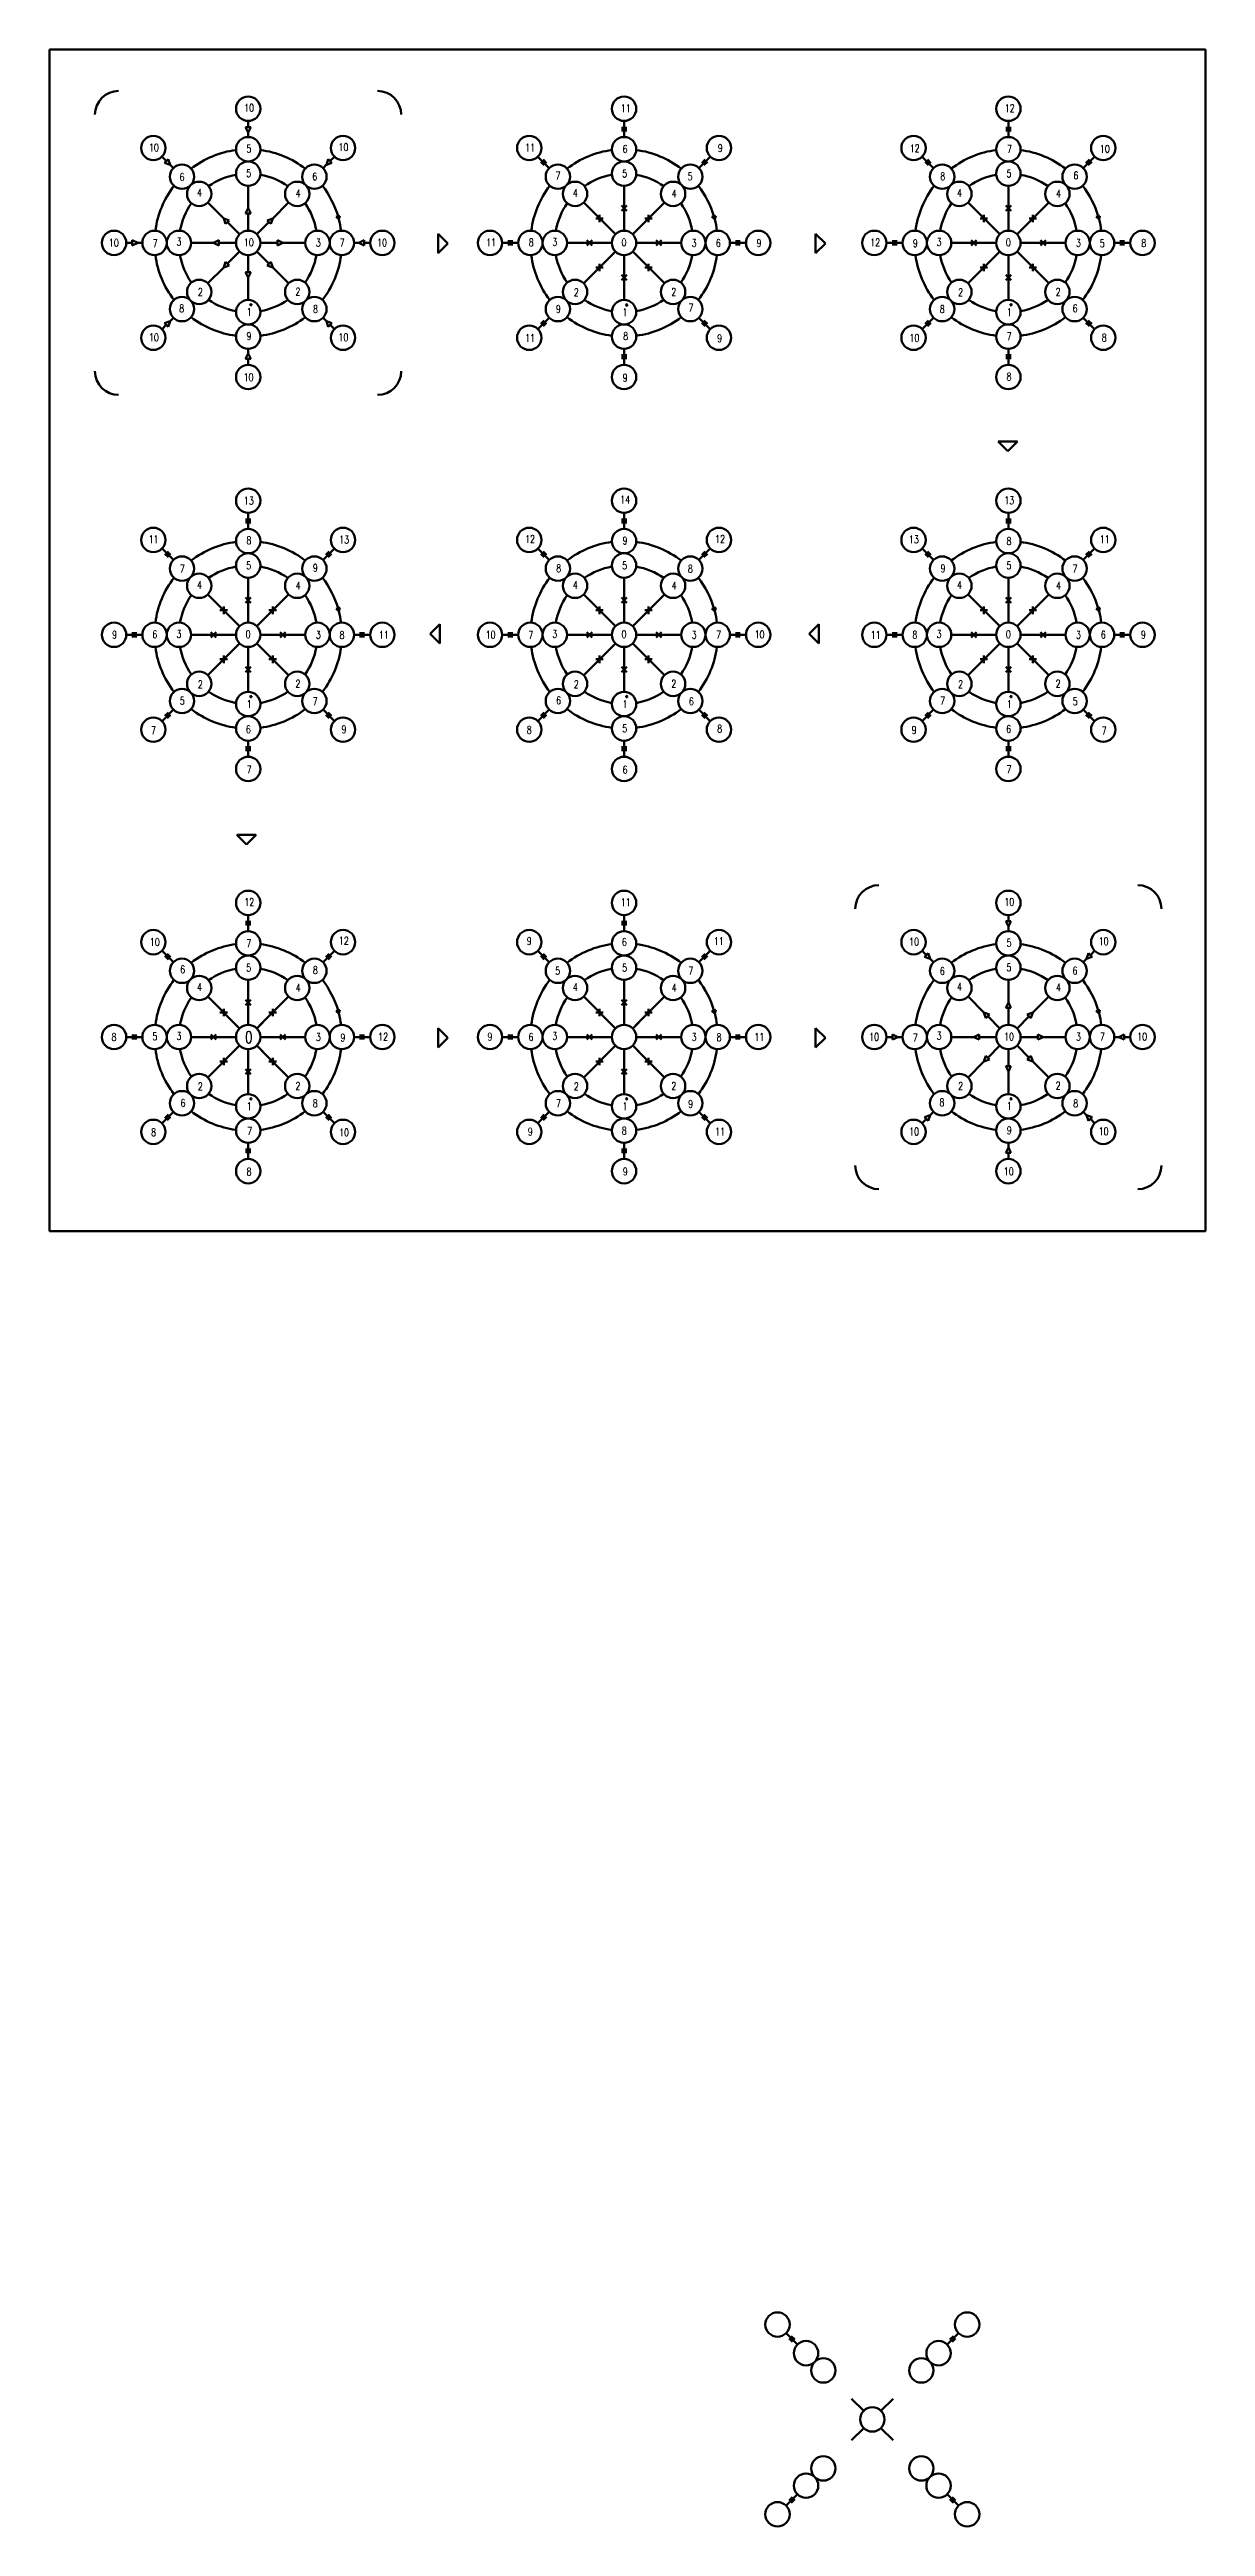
# Model space of a CAD drawing. Header units: millimetres. Extents: x 17618 to 124279, y -44229 to 16324.
# Drawn here: x 99819 to 124279, y -41595 to 10812 of the extents above; entities that cross this region are included whole.
import ezdxf

# ---------------------------------------------------------------- set-up
doc = ezdxf.new("R2010")
doc.units = ezdxf.units.MM
doc.header["$LTSCALE"] = 0.5
doc.layers.get('0').update_dxf_attribs({"lineweight": 80})
doc.styles.add('Annotative', font='romans.shx', dxfattribs={"width": 0.75})

msp = doc.modelspace()

# ---------------------------------------------------------------- linework, layer by layer
for p, q in [((104078, 9173), (103968, 9173)), ((104023, 9060), (103968, 9173)), ((104023, 9173), (104023, 9301)), ((104023, 9060), (104078, 9173)), ((104023, 8961), (104023, 9060)), ((111943, 9180), (111943, 9077)), ((111977, 8961), (111977, 9301)), ((112011, 9180), (112011, 9077)), ((120075, 9180), (120075, 9077)), ((120109, 8961), (120109, 9301)), ((120143, 9180), (120143, 9077)), ((102289, 8455), (102199, 8545)), ((102328, 8494), (102250, 8416)), ((102369, 8375), (102250, 8416)), ((102369, 8375), (102328, 8494)), ((105677, 8375), (105718, 8494)), ((105677, 8375), (105796, 8416)), ((105718, 8494), (105796, 8416)), ((105757, 8455), (105847, 8545)), ((110393, 8305), (110153, 8545)), ((110214, 8436), (110287, 8363)), ((110262, 8484), (110335, 8411)), ((113561, 8305), (113801, 8545)), ((113692, 8484), (113619, 8411)), ((113740, 8436), (113667, 8363)), ((118525, 8305), (118285, 8545)), ((118525, 8305), (118285, 8545)), ((118346, 8436), (118419, 8363)), ((118394, 8484), (118467, 8411)), ((121693, 8305), (121933, 8545)), ((121824, 8484), (121751, 8411)), ((121872, 8436), (121799, 8363)), ((102439, 8305), (102369, 8375)), ((104023, 7454), (104023, 7929)), ((105607, 8305), (105679, 8377)), ((111977, 6979), (111977, 7929)), ((120109, 6979), (120109, 7929)), ((103505, 7239), (103169, 7575)), ((104023, 7454), (103968, 7341)), ((103968, 7341), (104078, 7341)), ((104023, 7454), (104078, 7341)), ((104023, 6979), (104023, 7341)), ((104541, 7239), (104877, 7575)), ((111795, 6903), (111123, 7575)), ((111921, 7510), (112033, 7398)), ((111921, 7398), (112033, 7510)), ((112219, 6963), (112831, 7575)), ((119927, 6903), (119255, 7575)), ((120053, 7510), (120165, 7398)), ((120053, 7398), (120165, 7510)), ((120351, 6963), (120963, 7575)), ((103505, 7239), (103623, 7198)), ((103505, 7239), (103546, 7121)), ((103623, 7198), (103546, 7121)), ((103841, 6903), (103585, 7159)), ((104205, 6903), (104461, 7159)), ((104541, 7239), (104423, 7198)), ((104500, 7121), (104423, 7198)), ((104541, 7239), (104500, 7121)), ((105882, 7270), (105961, 7296)), ((105941, 7220), (105882, 7270)), ((105961, 7296), (105941, 7220)), ((108249, 6711), (108044, 6916)), ((108044, 6916), (108044, 6506)), ((111537, 7239), (111380, 7239)), ((111459, 7318), (111459, 7161)), ((112159, 6903), (112415, 7159)), ((112574, 7239), (112417, 7239)), ((112495, 7318), (112495, 7161)), ((113836, 7270), (113915, 7296)), ((113895, 7220), (113836, 7270)), ((113915, 7296), (113895, 7220)), ((116236, 6711), (116030, 6916)), ((116030, 6916), (116030, 6506)), ((119669, 7239), (119512, 7239)), ((119591, 7318), (119591, 7161)), ((120291, 6903), (120547, 7159)), ((120706, 7239), (120549, 7239)), ((120627, 7318), (120627, 7161)), ((121968, 7270), (122047, 7296)), ((122027, 7220), (121968, 7270)), ((122047, 7296), (122027, 7220)), ((101571, 6721), (101443, 6721)), ((101684, 6721), (101571, 6776)), ((101571, 6776), (101571, 6666)), ((101684, 6721), (101571, 6666)), ((101783, 6721), (101684, 6721)), ((103290, 6721), (102815, 6721)), ((103290, 6721), (103403, 6776)), ((103290, 6721), (103403, 6666)), ((103403, 6776), (103403, 6666)), ((103765, 6721), (103403, 6721)), ((103505, 6203), (103546, 6321)), ((103623, 6244), (103546, 6321)), ((103841, 6539), (103585, 6283)), ((104023, 6463), (104023, 6101)), ((104205, 6539), (104461, 6283)), ((104281, 6721), (104643, 6721)), ((104500, 6321), (104423, 6244)), ((104541, 6203), (104500, 6321)), ((104756, 6721), (104643, 6776)), ((104643, 6776), (104643, 6666)), ((104756, 6721), (104643, 6666)), ((104756, 6721), (105231, 6721)), ((106263, 6721), (106362, 6721)), ((106362, 6721), (106475, 6776)), ((106362, 6721), (106475, 6666)), ((106475, 6776), (106475, 6666)), ((106475, 6721), (106603, 6721)), ((108249, 6711), (108044, 6506)), ((109737, 6721), (109397, 6721)), ((109518, 6755), (109621, 6755)), ((109518, 6687), (109621, 6687)), ((111719, 6721), (110769, 6721)), ((111795, 6539), (111123, 5867)), ((111188, 6777), (111300, 6665)), ((111188, 6665), (111300, 6777)), ((111977, 6463), (111977, 5513)), ((112159, 6539), (112415, 6283)), ((112235, 6721), (113185, 6721)), ((112259, 6439), (112831, 5867)), ((112654, 6777), (112766, 6665)), ((112654, 6665), (112766, 6777)), ((114217, 6721), (114557, 6721)), ((114436, 6755), (114333, 6755)), ((114436, 6687), (114333, 6687)), ((116236, 6711), (116030, 6506)), ((117869, 6721), (117529, 6721)), ((117869, 6721), (117529, 6721)), ((117650, 6755), (117753, 6755)), ((117650, 6687), (117753, 6687)), ((119851, 6721), (118901, 6721)), ((119927, 6539), (119255, 5867)), ((119320, 6777), (119432, 6665)), ((119320, 6665), (119432, 6777)), ((119927, 6539), (119671, 6283)), ((120109, 6463), (120109, 5513)), ((120291, 6539), (120547, 6283)), ((120367, 6721), (121317, 6721)), ((120391, 6439), (120963, 5867)), ((120786, 6777), (120898, 6665)), ((120786, 6665), (120898, 6777)), ((122349, 6721), (122689, 6721)), ((122349, 6721), (122689, 6721)), ((122568, 6755), (122465, 6755)), ((122568, 6687), (122465, 6687)), ((103505, 6203), (103169, 5867)), ((103505, 6203), (103623, 6244)), ((104023, 5988), (103968, 6101)), ((103968, 6101), (104078, 6101)), ((104023, 5988), (104078, 6101)), ((104023, 5988), (104023, 5513)), ((104541, 6203), (104423, 6244)), ((104541, 6203), (104877, 5867)), ((111537, 6203), (111380, 6203)), ((111459, 6281), (111459, 6124)), ((111921, 6044), (112033, 5932)), ((111921, 5932), (112033, 6044)), ((112574, 6203), (112417, 6203)), ((112495, 6281), (112495, 6124)), ((119669, 6203), (119512, 6203)), ((119591, 6281), (119591, 6124)), ((120053, 6044), (120165, 5932)), ((120053, 5932), (120165, 6044)), ((120706, 6203), (120549, 6203)), ((120627, 6281), (120627, 6124)), ((102289, 4987), (102199, 4897)), ((102369, 5067), (102250, 5026)), ((102250, 5026), (102328, 4948)), ((102369, 5067), (102328, 4948)), ((102439, 5137), (102369, 5067)), ((105607, 5137), (105677, 5067)), ((105677, 5067), (105796, 5026)), ((105677, 5067), (105718, 4948)), ((105796, 5026), (105718, 4948)), ((105757, 4987), (105847, 4897)), ((110393, 5137), (110153, 4897)), ((110214, 5006), (110287, 5079)), ((110262, 4958), (110335, 5031)), ((113561, 5137), (113801, 4897)), ((113692, 4958), (113619, 5031)), ((113740, 5006), (113667, 5079)), ((118525, 5137), (118285, 4897)), ((118525, 5137), (118285, 4897)), ((118346, 5006), (118419, 5079)), ((118394, 4958), (118467, 5031)), ((121693, 5137), (121933, 4897)), ((121693, 5137), (121933, 4897)), ((121824, 4958), (121751, 5031)), ((121872, 5006), (121799, 5079)), ((104023, 4382), (103968, 4269)), ((104078, 4269), (103968, 4269)), ((104023, 4481), (104023, 4382)), ((104023, 4382), (104078, 4269)), ((104023, 4269), (104023, 4141)), ((111943, 4262), (111943, 4365)), ((111977, 4475), (111977, 4141)), ((112011, 4262), (112011, 4365)), ((120075, 4262), (120075, 4365)), ((120109, 4475), (120109, 4141)), ((120109, 4475), (120109, 4141)), ((120143, 4262), (120143, 4365)), ((120094, 2315), (119889, 2520)), ((120300, 2520), (119889, 2520)), ((120094, 2315), (120300, 2520)), ((103989, 888), (103989, 785)), ((104023, 669), (104023, 1009)), ((104057, 888), (104057, 785)), ((111943, 888), (111943, 785)), ((111977, 669), (111977, 1009)), ((112011, 888), (112011, 785)), ((120075, 888), (120075, 785)), ((120109, 669), (120109, 1009)), ((120143, 888), (120143, 785)), ((102439, 13), (102199, 253)), ((102439, 13), (102199, 253)), ((102260, 144), (102333, 71)), ((102308, 192), (102381, 119)), ((105607, 13), (105847, 253)), ((105738, 192), (105665, 119)), ((105786, 144), (105713, 71)), ((110393, 13), (110153, 253)), ((110393, 13), (110153, 253)), ((110214, 144), (110287, 71)), ((110262, 192), (110335, 119)), ((110393, 13), (110323, 83)), ((113561, 13), (113801, 253)), ((113692, 192), (113619, 119)), ((113740, 144), (113667, 71)), ((118525, 13), (118285, 253)), ((118525, 13), (118285, 253)), ((118346, 144), (118419, 71)), ((118394, 192), (118467, 119)), ((118525, 13), (118455, 83)), ((121693, 13), (121933, 253)), ((121824, 192), (121751, 119)), ((121872, 144), (121799, 71)), ((104023, -1313), (104023, -363)), ((111977, -1313), (111977, -363)), ((120109, -1313), (120109, -363)), ((103841, -1389), (103169, -717)), ((103505, -974), (103505, -1131)), ((103967, -782), (104079, -894)), ((103967, -894), (104079, -782)), ((104265, -1329), (104877, -717)), ((104541, -974), (104541, -1131)), ((105882, -1022), (105961, -996)), ((105941, -1072), (105882, -1022)), ((105961, -996), (105941, -1072)), ((111795, -1389), (111123, -717)), ((111459, -974), (111459, -1131)), ((111921, -782), (112033, -894)), ((111921, -894), (112033, -782)), ((112219, -1329), (112831, -717)), ((112495, -974), (112495, -1131)), ((113836, -1022), (113915, -996)), ((113895, -1072), (113836, -1022)), ((113915, -996), (113895, -1072)), ((119927, -1389), (119255, -717)), ((119591, -974), (119591, -1131)), ((120053, -782), (120165, -894)), ((120053, -894), (120165, -782)), ((120351, -1329), (120963, -717)), ((120627, -974), (120627, -1131)), ((121968, -1022), (122047, -996)), ((122027, -1072), (121968, -1022)), ((122047, -996), (122027, -1072)), ((101783, -1571), (101443, -1571)), ((101783, -1571), (101443, -1571)), ((101564, -1537), (101667, -1537)), ((103765, -1571), (102815, -1571)), ((103234, -1515), (103346, -1627)), ((103234, -1627), (103346, -1515)), ((103583, -1053), (103426, -1053)), ((104205, -1389), (104461, -1133)), ((104281, -1571), (105231, -1571)), ((104620, -1053), (104463, -1053)), ((104700, -1515), (104812, -1627)), ((104700, -1627), (104812, -1515)), ((106263, -1571), (106603, -1571)), ((106263, -1571), (106603, -1571)), ((106482, -1537), (106379, -1537)), ((107875, -1553), (108080, -1347)), ((107875, -1553), (108080, -1758)), ((108080, -1347), (108080, -1758)), ((109737, -1571), (109397, -1571)), ((109737, -1571), (109397, -1571)), ((109518, -1537), (109621, -1537)), ((111719, -1571), (110769, -1571)), ((111188, -1515), (111300, -1627)), ((111188, -1627), (111300, -1515)), ((111537, -1053), (111380, -1053)), ((112159, -1389), (112415, -1133)), ((112235, -1571), (113185, -1571)), ((112574, -1053), (112417, -1053)), ((112654, -1515), (112766, -1627)), ((112654, -1627), (112766, -1515)), ((114217, -1571), (114557, -1571)), ((114217, -1571), (114557, -1571)), ((114436, -1537), (114333, -1537)), ((115892, -1553), (116097, -1347)), ((115892, -1553), (116097, -1758)), ((116097, -1347), (116097, -1758)), ((117869, -1571), (117529, -1571)), ((117869, -1571), (117529, -1571)), ((117650, -1537), (117753, -1537)), ((119851, -1571), (118901, -1571)), ((119320, -1515), (119432, -1627)), ((119320, -1627), (119432, -1515)), ((119669, -1053), (119512, -1053)), ((120291, -1389), (120547, -1133)), ((120367, -1571), (121317, -1571)), ((120706, -1053), (120549, -1053)), ((120786, -1515), (120898, -1627)), ((120786, -1627), (120898, -1515)), ((122349, -1571), (122689, -1571)), ((122349, -1571), (122689, -1571)), ((122568, -1537), (122465, -1537)), ((101564, -1605), (101667, -1605)), ((103841, -1753), (103169, -2425)), ((103583, -2089), (103426, -2089)), ((103505, -2011), (103505, -2168)), ((104023, -1829), (104023, -2779)), ((104205, -1753), (104461, -2009)), ((104305, -1853), (104877, -2425)), ((104620, -2089), (104463, -2089)), ((104541, -2011), (104541, -2168)), ((106482, -1605), (106379, -1605)), ((109518, -1605), (109621, -1605)), ((111795, -1753), (111123, -2425)), ((111537, -2089), (111380, -2089)), ((111459, -2011), (111459, -2168)), ((111977, -1829), (111977, -2779)), ((112159, -1753), (112415, -2009)), ((112259, -1853), (112831, -2425)), ((112574, -2089), (112417, -2089)), ((112495, -2011), (112495, -2168)), ((114436, -1605), (114333, -1605)), ((117650, -1605), (117753, -1605)), ((119927, -1753), (119255, -2425)), ((119669, -2089), (119512, -2089)), ((119591, -2011), (119591, -2168)), ((120109, -1829), (120109, -2779)), ((120291, -1753), (120547, -2009)), ((120391, -1853), (120963, -2425)), ((120706, -2089), (120549, -2089)), ((120627, -2011), (120627, -2168)), ((122568, -1605), (122465, -1605)), ((103967, -2248), (104079, -2360)), ((103967, -2360), (104079, -2248)), ((111921, -2248), (112033, -2360)), ((111921, -2360), (112033, -2248)), ((120053, -2248), (120165, -2360)), ((120053, -2360), (120165, -2248)), ((102439, -3155), (102199, -3395)), ((102439, -3155), (102199, -3395)), ((102260, -3286), (102333, -3213)), ((102308, -3334), (102381, -3261)), ((102439, -3155), (102369, -3225)), ((105607, -3155), (105847, -3395)), ((105607, -3155), (105847, -3395)), ((105738, -3334), (105665, -3261)), ((105786, -3286), (105713, -3213)), ((110393, -3155), (110153, -3395)), ((110393, -3155), (110153, -3395)), ((110214, -3286), (110287, -3213)), ((110262, -3334), (110335, -3261)), ((113561, -3155), (113801, -3395)), ((113561, -3155), (113801, -3395)), ((113692, -3334), (113619, -3261)), ((113740, -3286), (113667, -3213)), ((118525, -3155), (118285, -3395)), ((118525, -3155), (118285, -3395)), ((118346, -3286), (118419, -3213)), ((118394, -3334), (118467, -3261)), ((121693, -3155), (121933, -3395)), ((121693, -3155), (121933, -3395)), ((121824, -3334), (121751, -3261)), ((121872, -3286), (121799, -3213)), ((103989, -4030), (103989, -3927)), ((104023, -3817), (104023, -4151)), ((104023, -3817), (104023, -4151)), ((104057, -4030), (104057, -3927)), ((111943, -4030), (111943, -3927)), ((111977, -3817), (111977, -4151)), ((111977, -3817), (111977, -4151)), ((112011, -4030), (112011, -3927)), ((120075, -4030), (120075, -3927)), ((120109, -3817), (120109, -4151)), ((120109, -3817), (120109, -4151)), ((120143, -4030), (120143, -3927)), ((103985, -6011), (103780, -5806)), ((104191, -5806), (103780, -5806)), ((103985, -6011), (104191, -5806)), ((103989, -7622), (103989, -7725)), ((104023, -7841), (104023, -7501)), ((104057, -7622), (104057, -7725)), ((111943, -7622), (111943, -7725)), ((111977, -7841), (111977, -7501)), ((112011, -7622), (112011, -7725)), ((120164, -7629), (120054, -7629)), ((120109, -7742), (120054, -7629)), ((120109, -7629), (120109, -7501)), ((120109, -7742), (120164, -7629)), ((120109, -7841), (120109, -7742)), ((102439, -8497), (102199, -8257)), ((102439, -8497), (102199, -8257)), ((102260, -8366), (102333, -8439)), ((102308, -8318), (102381, -8391)), ((105607, -8497), (105847, -8257)), ((105738, -8318), (105665, -8391)), ((105786, -8366), (105713, -8439)), ((110393, -8497), (110153, -8257)), ((110393, -8497), (110153, -8257)), ((110214, -8366), (110287, -8439)), ((110262, -8318), (110335, -8391)), ((113561, -8497), (113801, -8257)), ((113692, -8318), (113619, -8391)), ((113740, -8366), (113667, -8439)), ((118375, -8347), (118285, -8257)), ((118414, -8308), (118336, -8386)), ((118455, -8427), (118414, -8308)), ((121763, -8427), (121804, -8308)), ((121804, -8308), (121882, -8386)), ((121843, -8347), (121933, -8257)), ((104023, -9823), (104023, -8873)), ((110393, -8497), (110323, -8427)), ((111977, -9823), (111977, -8873)), ((118455, -8427), (118336, -8386)), ((118525, -8497), (118455, -8427)), ((120109, -9348), (120109, -8873)), ((121693, -8497), (121765, -8425)), ((121763, -8427), (121882, -8386)), ((103841, -9899), (103169, -9227)), ((103967, -9292), (104079, -9404)), ((103967, -9404), (104079, -9292)), ((104265, -9839), (104877, -9227)), ((111795, -9899), (111123, -9227)), ((111921, -9292), (112033, -9404)), ((111921, -9404), (112033, -9292)), ((112219, -9839), (112831, -9227)), ((119591, -9563), (119255, -9227)), ((120109, -9348), (120054, -9461)), ((120109, -9348), (120164, -9461)), ((120627, -9563), (120963, -9227)), ((103583, -9563), (103426, -9563)), ((103505, -9484), (103505, -9641)), ((104205, -9899), (104461, -9643)), ((104620, -9563), (104463, -9563)), ((104541, -9484), (104541, -9641)), ((105882, -9532), (105961, -9506)), ((105941, -9582), (105882, -9532)), ((105961, -9506), (105941, -9582)), ((108044, -9895), (108044, -10306)), ((108249, -10100), (108044, -9895)), ((111537, -9563), (111380, -9563)), ((111459, -9484), (111459, -9641)), ((112159, -9899), (112415, -9643)), ((112574, -9563), (112417, -9563)), ((112495, -9484), (112495, -9641)), ((113836, -9532), (113915, -9506)), ((113895, -9582), (113836, -9532)), ((113915, -9506), (113895, -9582)), ((116030, -9895), (116030, -10306)), ((116236, -10100), (116030, -9895)), ((119591, -9563), (119709, -9604)), ((119591, -9563), (119632, -9681)), ((119709, -9604), (119632, -9681)), ((119927, -9899), (119671, -9643)), ((120054, -9461), (120164, -9461)), ((120109, -9823), (120109, -9461)), ((120291, -9899), (120547, -9643)), ((120627, -9563), (120509, -9604)), ((120586, -9681), (120509, -9604)), ((120627, -9563), (120586, -9681)), ((121968, -9532), (122047, -9506)), ((122027, -9582), (121968, -9532)), ((122047, -9506), (122027, -9582)), ((101783, -10081), (101443, -10081)), ((101783, -10081), (101443, -10081)), ((101564, -10047), (101667, -10047)), ((101564, -10115), (101667, -10115)), ((103765, -10081), (102815, -10081)), ((103841, -10263), (103169, -10935)), ((103234, -10025), (103346, -10137)), ((103234, -10137), (103346, -10025)), ((104023, -10339), (104023, -11289)), ((104205, -10263), (104461, -10519)), ((104281, -10081), (105231, -10081)), ((104305, -10363), (104877, -10935)), ((104700, -10025), (104812, -10137)), ((104700, -10137), (104812, -10025)), ((106263, -10081), (106603, -10081)), ((106263, -10081), (106603, -10081)), ((106482, -10047), (106379, -10047)), ((106482, -10115), (106379, -10115)), ((108249, -10100), (108044, -10306)), ((109737, -10081), (109397, -10081)), ((109737, -10081), (109397, -10081)), ((109518, -10047), (109621, -10047)), ((109518, -10115), (109621, -10115)), ((111719, -10081), (110769, -10081)), ((111795, -10263), (111123, -10935)), ((111188, -10025), (111300, -10137)), ((111188, -10137), (111300, -10025)), ((111977, -10339), (111977, -11289)), ((112159, -10263), (112415, -10519)), ((112235, -10081), (113185, -10081)), ((112259, -10363), (112831, -10935)), ((112654, -10025), (112766, -10137)), ((112654, -10137), (112766, -10025)), ((114217, -10081), (114557, -10081)), ((114217, -10081), (114557, -10081)), ((114436, -10047), (114333, -10047)), ((114436, -10115), (114333, -10115)), ((116236, -10100), (116030, -10306)), ((117657, -10081), (117529, -10081)), ((117770, -10081), (117657, -10026)), ((117657, -10026), (117657, -10136)), ((117770, -10081), (117657, -10136)), ((117869, -10081), (117770, -10081)), ((119376, -10081), (118901, -10081)), ((119376, -10081), (119489, -10026)), ((119376, -10081), (119489, -10136)), ((119489, -10026), (119489, -10136)), ((119851, -10081), (119489, -10081)), ((119591, -10599), (119632, -10481)), ((119709, -10558), (119632, -10481)), ((119927, -10263), (119671, -10519)), ((120109, -10339), (120109, -10701)), ((120291, -10263), (120547, -10519)), ((120367, -10081), (120729, -10081)), ((120586, -10481), (120509, -10558)), ((120627, -10599), (120586, -10481)), ((120842, -10081), (120729, -10026)), ((120729, -10026), (120729, -10136)), ((120842, -10081), (120729, -10136)), ((120842, -10081), (121317, -10081)), ((122349, -10081), (122448, -10081)), ((122448, -10081), (122561, -10026)), ((122448, -10081), (122561, -10136)), ((122561, -10026), (122561, -10136)), ((122561, -10081), (122689, -10081)), ((103583, -10599), (103426, -10599)), ((103505, -10521), (103505, -10678)), ((103967, -10758), (104079, -10870)), ((103967, -10870), (104079, -10758)), ((104620, -10599), (104463, -10599)), ((104541, -10521), (104541, -10678)), ((111537, -10599), (111380, -10599)), ((111459, -10521), (111459, -10678)), ((111921, -10758), (112033, -10870)), ((111921, -10870), (112033, -10758)), ((112574, -10599), (112417, -10599)), ((112495, -10521), (112495, -10678)), ((119591, -10599), (119255, -10935)), ((119591, -10599), (119709, -10558)), ((120109, -10814), (120054, -10701)), ((120054, -10701), (120164, -10701)), ((120109, -10814), (120164, -10701)), ((120109, -10814), (120109, -11289)), ((120627, -10599), (120509, -10558)), ((120627, -10599), (120963, -10935)), ((102439, -11665), (102199, -11905)), ((102439, -11665), (102199, -11905)), ((102260, -11796), (102333, -11723)), ((102308, -11844), (102381, -11771)), ((105607, -11665), (105847, -11905)), ((105607, -11665), (105847, -11905)), ((105738, -11844), (105665, -11771)), ((105786, -11796), (105713, -11723)), ((110393, -11665), (110153, -11905)), ((110393, -11665), (110153, -11905)), ((110214, -11796), (110287, -11723)), ((110262, -11844), (110335, -11771)), ((113561, -11665), (113801, -11905)), ((113561, -11665), (113801, -11905)), ((113692, -11844), (113619, -11771)), ((113740, -11796), (113667, -11723)), ((118375, -11815), (118285, -11905)), ((118455, -11735), (118336, -11776)), ((118336, -11776), (118414, -11854)), ((118455, -11735), (118414, -11854)), ((118525, -11665), (118455, -11735)), ((121693, -11665), (121763, -11735)), ((121763, -11735), (121882, -11776)), ((121763, -11735), (121804, -11854)), ((121882, -11776), (121804, -11854)), ((121843, -11815), (121933, -11905)), ((103989, -12540), (103989, -12437)), ((104023, -12327), (104023, -12661)), ((104023, -12327), (104023, -12661)), ((104057, -12540), (104057, -12437)), ((111943, -12540), (111943, -12437)), ((111977, -12327), (111977, -12661)), ((111977, -12327), (111977, -12661)), ((112011, -12540), (112011, -12437)), ((120109, -12420), (120054, -12533)), ((120164, -12533), (120054, -12533)), ((120109, -12321), (120109, -12420)), ((120109, -12420), (120164, -12533)), ((120109, -12533), (120109, -12661)), ((115646, -37746), (115405, -37506)), ((115467, -37615), (115540, -37688)), ((115515, -37567), (115588, -37640)), ((118814, -37746), (119054, -37506)), ((118945, -37567), (118872, -37640)), ((118993, -37615), (118920, -37688)), ((117047, -39148), (116791, -38892)), ((117412, -39148), (117668, -38892)), ((117047, -39513), (116791, -39769)), ((117412, -39513), (117668, -39769)), ((115646, -40914), (115405, -41155)), ((115467, -41045), (115540, -40972)), ((115515, -41093), (115588, -41020)), ((118814, -40914), (119054, -41155)), ((118945, -41093), (118872, -41020)), ((118993, -41045), (118920, -40972))]:
    msp.add_line(p, q)
msp.add_lwpolyline([(99819, 10812), (124279, 10812), (124279, -14188), (99819, -14188)], close=True)
for centre, radius in [((104023, 9559), 258), ((111977, 9559), 258), ((120109, 9559), 258), ((102016, 8728), 258), ((104023, 8703), 258), ((106030, 8728), 258), ((109970, 8728), 258), ((111977, 8703), 258), ((113984, 8728), 258), ((118102, 8728), 258), ((120109, 8703), 258), ((122116, 8728), 258), ((104023, 8187), 258), ((111977, 8187), 258), ((120109, 8187), 258), ((102622, 8122), 258), ((102986, 7758), 258), ((105060, 7758), 258), ((105424, 8122), 258), ((110576, 8122), 258), ((110940, 7758), 258), ((113014, 7758), 258), ((113378, 8122), 258), ((118708, 8122), 258), ((119072, 7758), 258), ((121146, 7758), 258), ((121510, 8122), 258), ((101185, 6721), 258), ((102041, 6721), 258), ((102557, 6721), 258), ((104023, 6721), 258), ((105489, 6721), 258), ((106005, 6721), 258), ((106861, 6721), 258), ((109139, 6721), 258), ((109995, 6721), 258), ((110511, 6721), 258), ((111977, 6721), 258), ((113443, 6721), 258), ((113959, 6721), 258), ((114815, 6721), 258), ((117271, 6721), 258), ((118127, 6721), 258), ((118643, 6721), 258), ((120109, 6721), 258), ((121575, 6721), 258), ((122091, 6721), 258), ((122947, 6721), 258), ((102986, 5684), 258), ((105060, 5684), 258), ((110940, 5684), 258), ((113014, 5684), 258), ((119072, 5684), 258), ((121146, 5684), 258), ((102622, 5320), 258), ((104023, 5255), 258), ((104080, 5413), 14.4), ((105424, 5320), 258), ((110576, 5320), 258), ((111977, 5255), 258), ((112034, 5407), 14.4), ((113378, 5320), 258), ((118708, 5320), 258), ((120109, 5255), 258), ((120166, 5413), 14.4), ((120166, 5413), 14.4), ((121510, 5320), 258), ((102016, 4714), 258), ((104023, 4739), 258), ((106030, 4714), 258), ((109970, 4714), 258), ((111977, 4739), 258), ((113984, 4714), 258), ((118102, 4714), 258), ((120109, 4739), 258), ((122116, 4714), 258), ((104023, 3883), 258), ((111977, 3883), 258), ((120109, 3883), 258), ((104023, 1267), 258), ((111977, 1267), 258), ((120109, 1267), 258), ((102016, 436), 258), ((104023, 411), 258), ((106030, 436), 258), ((109970, 436), 258), ((111977, 411), 258), ((113984, 436), 258), ((118102, 436), 258), ((120109, 411), 258), ((122116, 436), 258), ((102622, -170), 258), ((104023, -105), 258), ((105424, -170), 258), ((110576, -170), 258), ((111977, -105), 258), ((113378, -170), 258), ((118708, -170), 258), ((120109, -105), 258), ((121510, -170), 258), ((102986, -534), 258), ((105060, -534), 258), ((110940, -534), 258), ((113014, -534), 258), ((119072, -534), 258), ((121146, -534), 258), ((101185, -1571), 258), ((102041, -1571), 258), ((102557, -1571), 258), ((104023, -1571), 258), ((105489, -1571), 258), ((106005, -1571), 258), ((106861, -1571), 258), ((109139, -1571), 258), ((109995, -1571), 258), ((110511, -1571), 258), ((111977, -1571), 258), ((113443, -1571), 258), ((113959, -1571), 258), ((114815, -1571), 258), ((117271, -1571), 258), ((118127, -1571), 258), ((118643, -1571), 258), ((120109, -1571), 258), ((121575, -1571), 258), ((122091, -1571), 258), ((122947, -1571), 258), ((102986, -2608), 258), ((105060, -2608), 258), ((110940, -2608), 258), ((113014, -2608), 258), ((119072, -2608), 258), ((121146, -2608), 258), ((102622, -2972), 258), ((104023, -3037), 258), ((104080, -2879), 14.4), ((105424, -2972), 258), ((110576, -2972), 258), ((111977, -3037), 258), ((112034, -2879), 14.4), ((113378, -2972), 258), ((118708, -2972), 258), ((120109, -3037), 258), ((120166, -2879), 14.4), ((121510, -2972), 258), ((102016, -3578), 258), ((104023, -3553), 258), ((106030, -3578), 258), ((109970, -3578), 258), ((111977, -3553), 258), ((113984, -3578), 258), ((118102, -3578), 258), ((120109, -3553), 258), ((122116, -3578), 258), ((104023, -4409), 258), ((111977, -4409), 258), ((120109, -4409), 258), ((104023, -7243), 258), ((111977, -7243), 258), ((120109, -7243), 258), ((102016, -8074), 258), ((104023, -8099), 258), ((106030, -8074), 258), ((109970, -8074), 258), ((111977, -8099), 258), ((113984, -8074), 258), ((118102, -8074), 258), ((120109, -8099), 258), ((122116, -8074), 258), ((104023, -8615), 258), ((111977, -8615), 258), ((120109, -8615), 258), ((102622, -8680), 258), ((102986, -9044), 258), ((105060, -9044), 258), ((105424, -8680), 258), ((110576, -8680), 258), ((110940, -9044), 258), ((113014, -9044), 258), ((113378, -8680), 258), ((118708, -8680), 258), ((119072, -9044), 258), ((121146, -9044), 258), ((121510, -8680), 258), ((101185, -10081), 258), ((102041, -10081), 258), ((102557, -10081), 258), ((104023, -10081), 258), ((105489, -10081), 258), ((106005, -10081), 258), ((106861, -10081), 258), ((109139, -10081), 258), ((109995, -10081), 258), ((110511, -10081), 258), ((111977, -10081), 258), ((113443, -10081), 258), ((113959, -10081), 258), ((114815, -10081), 258), ((117271, -10081), 258), ((118127, -10081), 258), ((118643, -10081), 258), ((120109, -10081), 258), ((121575, -10081), 258), ((122091, -10081), 258), ((122947, -10081), 258), ((102986, -11118), 258), ((105060, -11118), 258), ((110940, -11118), 258), ((113014, -11118), 258), ((119072, -11118), 258), ((121146, -11118), 258), ((102622, -11482), 258), ((104023, -11547), 258), ((104080, -11389), 14.4), ((105424, -11482), 258), ((110576, -11482), 258), ((111977, -11547), 258), ((112034, -11389), 14.4), ((113378, -11482), 258), ((118708, -11482), 258), ((120109, -11547), 258), ((120166, -11389), 14.4), ((121510, -11482), 258), ((102016, -12088), 258), ((104023, -12063), 258), ((106030, -12088), 258), ((109970, -12088), 258), ((111977, -12063), 258), ((113984, -12088), 258), ((118102, -12088), 258), ((120109, -12063), 258), ((122116, -12088), 258), ((104023, -12919), 258), ((111977, -12919), 258), ((120109, -12919), 258), ((115223, -37323), 258), ((119237, -37323), 258), ((115828, -37929), 258), ((118631, -37929), 258), ((116193, -38294), 258), ((118266, -38294), 258), ((117230, -39330), 258), ((116193, -40367), 258), ((118266, -40367), 258), ((115828, -40732), 258), ((118631, -40732), 258), ((115223, -41337), 258), ((119237, -41337), 258)]:
    msp.add_circle(centre, radius)
for centre, radius, start, end in [((101281, 9436), 500, 90, 180), ((106760, 9436), 500, 0, 90), ((104023, 6721), 1982, 97.4636, 127.5364), ((104023, 6721), 1982, 52.4636, 82.5364), ((111977, 6721), 1982, 97.4636, 127.5364), ((111977, 6721), 1982, 52.4636, 82.5364), ((120109, 6721), 1982, 97.4636, 127.5364), ((120109, 6721), 1982, 52.4636, 82.5364), ((104023, 6721), 1982, 142.4636, 172.5364), ((104023, 6721), 1466, 100.0965, 124.9035), ((104023, 6721), 1466, 55.0965, 79.9035), ((104023, 6721), 1982, 16.4906, 37.5364), ((111977, 6721), 1982, 142.4636, 172.5364), ((111977, 6721), 1466, 100.0965, 124.9035), ((111977, 6721), 1466, 55.0965, 79.9035), ((111977, 6721), 1982, 16.4906, 37.5364), ((120109, 6721), 1982, 142.4636, 172.5364), ((120109, 6721), 1466, 100.0965, 124.9035), ((120109, 6721), 1466, 55.0965, 79.9035), ((120109, 6721), 1982, 16.4906, 37.5364), ((104023, 6721), 1466, 145.0965, 169.9035), ((104023, 6721), 1466, 10.0965, 34.9035), ((111977, 6721), 1466, 145.0965, 169.9035), ((111977, 6721), 1466, 10.0965, 34.9035), ((120109, 6721), 1466, 145.0965, 169.9035), ((120109, 6721), 1466, 10.0965, 34.9035), ((104023, 6721), 1982, 7.4636, 14.5692), ((111977, 6721), 1982, 7.4636, 14.5692), ((120109, 6721), 1982, 7.4636, 14.5692), ((104023, 6721), 1982, 187.4636, 217.5364), ((104023, 6721), 1466, 190.0965, 214.9035), ((104023, 6721), 1466, 325.0965, 349.9035), ((104023, 6721), 1982, 322.4636, 352.5364), ((111977, 6721), 1982, 187.4636, 217.5364), ((111977, 6721), 1466, 190.0965, 214.9035), ((111977, 6721), 1466, 325.0965, 349.9035), ((111977, 6721), 1982, 322.4636, 352.5364), ((120109, 6721), 1982, 187.4636, 217.5364), ((120109, 6721), 1466, 190.0965, 214.9035), ((120109, 6721), 1466, 325.0965, 349.9035), ((120109, 6721), 1982, 322.4636, 352.5364), ((104023, 6721), 1466, 235.0965, 259.9035), ((104023, 6721), 1466, 280.0965, 304.9035), ((111977, 6721), 1466, 235.0965, 259.9035), ((111977, 6721), 1466, 280.0965, 304.9035), ((120109, 6721), 1466, 235.0965, 259.9035), ((120109, 6721), 1466, 280.0965, 304.9035), ((104023, 6721), 1982, 232.4636, 262.5364), ((104023, 6721), 1982, 277.4636, 307.5364), ((111977, 6721), 1982, 232.4636, 262.5364), ((111977, 6721), 1982, 277.4636, 307.5364), ((120109, 6721), 1982, 232.4636, 262.5364), ((120109, 6721), 1982, 277.4636, 307.5364), ((101281, 4004), 500, 180, 270), ((106760, 4004), 500, 270, 0), ((104023, -1571), 1982, 97.4636, 127.5364), ((104023, -1571), 1982, 52.4636, 82.5364), ((111977, -1571), 1982, 97.4636, 127.5364), ((111977, -1571), 1982, 52.4636, 82.5364), ((120109, -1571), 1982, 97.4636, 127.5364), ((120109, -1571), 1982, 52.4636, 82.5364), ((104023, -1571), 1982, 142.4636, 172.5364), ((104023, -1571), 1466, 100.0965, 124.9035), ((104023, -1571), 1466, 55.0965, 79.9035), ((104023, -1571), 1982, 16.4906, 37.5364), ((111977, -1571), 1982, 142.4636, 172.5364), ((111977, -1571), 1466, 100.0965, 124.9035), ((111977, -1571), 1466, 55.0965, 79.9035), ((111977, -1571), 1982, 16.4906, 37.5364), ((120109, -1571), 1982, 142.4636, 172.5364), ((120109, -1571), 1466, 100.0965, 124.9035), ((120109, -1571), 1466, 55.0965, 79.9035), ((120109, -1571), 1982, 16.4906, 37.5364), ((104023, -1571), 1466, 145.0965, 169.9035), ((104023, -1571), 1466, 10.0965, 34.9035), ((111977, -1571), 1466, 145.0965, 169.9035), ((111977, -1571), 1466, 10.0965, 34.9035), ((120109, -1571), 1466, 145.0965, 169.9035), ((120109, -1571), 1466, 10.0965, 34.9035), ((104023, -1571), 1982, 7.4636, 14.5692), ((111977, -1571), 1982, 7.4636, 14.5692), ((120109, -1571), 1982, 7.4636, 14.5692), ((104023, -1571), 1982, 187.4636, 217.5364), ((104023, -1571), 1466, 190.0965, 214.9035), ((104023, -1571), 1466, 325.0965, 349.9035), ((104023, -1571), 1982, 322.4636, 352.5364), ((111977, -1571), 1982, 187.4636, 217.5364), ((111977, -1571), 1466, 190.0965, 214.9035), ((111977, -1571), 1466, 325.0965, 349.9035), ((111977, -1571), 1982, 322.4636, 352.5364), ((120109, -1571), 1982, 187.4636, 217.5364), ((120109, -1571), 1466, 190.0965, 214.9035), ((120109, -1571), 1466, 325.0965, 349.9035), ((120109, -1571), 1982, 322.4636, 352.5364), ((104023, -1571), 1982, 232.4636, 262.5364), ((104023, -1571), 1466, 235.0965, 259.9035), ((104023, -1571), 1466, 280.0965, 304.9035), ((104023, -1571), 1982, 277.4636, 307.5364), ((111977, -1571), 1982, 232.4636, 262.5364), ((111977, -1571), 1466, 235.0965, 259.9035), ((111977, -1571), 1466, 280.0965, 304.9035), ((111977, -1571), 1982, 277.4636, 307.5364), ((120109, -1571), 1982, 232.4636, 262.5364), ((120109, -1571), 1466, 235.0965, 259.9035), ((120109, -1571), 1466, 280.0965, 304.9035), ((120109, -1571), 1982, 277.4636, 307.5364), ((117369, -7368), 500, 90, 180), ((122848, -7368), 500, 0, 90), ((104023, -10081), 1982, 97.4636, 127.5364), ((104023, -10081), 1982, 52.4636, 82.5364), ((111977, -10081), 1982, 97.4636, 127.5364), ((111977, -10081), 1982, 52.4636, 82.5364), ((120109, -10081), 1982, 97.4636, 127.5364), ((120109, -10081), 1982, 52.4636, 82.5364), ((104023, -10081), 1982, 142.4636, 172.5364), ((104023, -10081), 1466, 100.0965, 124.9035), ((104023, -10081), 1466, 55.0965, 79.9035), ((104023, -10081), 1982, 16.4906, 37.5364), ((111977, -10081), 1982, 142.4636, 172.5364), ((111977, -10081), 1466, 100.0965, 124.9035), ((111977, -10081), 1466, 55.0965, 79.9035), ((111977, -10081), 1982, 16.4906, 37.5364), ((120109, -10081), 1982, 142.4636, 172.5364), ((120109, -10081), 1466, 100.0965, 124.9035), ((120109, -10081), 1466, 55.0965, 79.9035), ((120109, -10081), 1982, 16.4906, 37.5364), ((104023, -10081), 1466, 145.0965, 169.9035), ((104023, -10081), 1466, 10.0965, 34.9035), ((111977, -10081), 1466, 145.0965, 169.9035), ((111977, -10081), 1466, 10.0965, 34.9035), ((120109, -10081), 1466, 145.0965, 169.9035), ((120109, -10081), 1466, 10.0965, 34.9035), ((104023, -10081), 1982, 7.4636, 14.5692), ((111977, -10081), 1982, 7.4636, 14.5692), ((120109, -10081), 1982, 7.4636, 14.5692), ((104023, -10081), 1982, 187.4636, 217.5364), ((104023, -10081), 1466, 190.0965, 214.9035), ((104023, -10081), 1466, 325.0965, 349.9035), ((104023, -10081), 1982, 322.4636, 352.5364), ((111977, -10081), 1982, 187.4636, 217.5364), ((111977, -10081), 1466, 190.0965, 214.9035), ((111977, -10081), 1466, 325.0965, 349.9035), ((111977, -10081), 1982, 322.4636, 352.5364), ((120109, -10081), 1982, 187.4636, 217.5364), ((120109, -10081), 1466, 190.0965, 214.9035), ((120109, -10081), 1466, 325.0965, 349.9035), ((120109, -10081), 1982, 322.4636, 352.5364), ((104023, -10081), 1466, 235.0965, 259.9035), ((104023, -10081), 1466, 280.0965, 304.9035), ((111977, -10081), 1466, 235.0965, 259.9035), ((111977, -10081), 1466, 280.0965, 304.9035), ((120109, -10081), 1466, 235.0965, 259.9035), ((120109, -10081), 1466, 280.0965, 304.9035), ((104023, -10081), 1982, 232.4636, 262.5364), ((104023, -10081), 1982, 277.4636, 307.5364), ((111977, -10081), 1982, 232.4636, 262.5364), ((111977, -10081), 1982, 277.4636, 307.5364), ((120109, -10081), 1982, 232.4636, 262.5364), ((120109, -10081), 1982, 277.4636, 307.5364), ((117369, -12800), 500, 180, 270), ((122848, -12800), 500, 270, 0)]:
    msp.add_arc(centre, radius, start, end)

# ---------------------------------------------------------------- texts
at = {"lineweight": 140, "style": 'Annotative', "width": 0.75}
for p in [(113323, 8047), (122042, 6629)]:
    msp.add_text('5', height=162, dxfattribs=at).set_placement(p)
at = {"width": 8576, "attachment_point": 1, "style": 'Annotative'}
for s, insert, char_height in [('10', (103937, 9660), 162.5), ('11', (111908, 9649), 162.5), ('12', (120033, 9652), 162.5), ('10', (101923, 8818), 162.5), ('5', (103985, 8796), 162), ('10', (105934, 8828), 162.5), ('11', (109882, 8818), 162.5), ('6', (111947, 8789), 162), ('9', (113959, 8808), 162), ('12', (118022, 8801), 162.5), ('7', (120079, 8792), 162), ('10', (122046, 8792), 162.5), ('6', (102571, 8196), 162), ('4', (102938, 7865), 162), ('5', (103982, 8277), 162), ('6', (105379, 8206), 162), ('7', (110527, 8225), 162), ('5', (111936, 8270), 162), ('8', (118668, 8213), 162), ('5', (120068, 8270), 162), ('6', (121485, 8228), 162), ('4', (105029, 7850), 162), ('4', (110892, 7858), 162), ('4', (112983, 7843), 162), ('4', (119024, 7858), 162), ('4', (121115, 7843), 162), ('3', (102505, 6827), 162), ('3', (110459, 6820), 162), ('0', (111923, 6813), 162), ('3', (118591, 6820), 162), ('0', (120055, 6813), 162), ('10', (101076, 6806), 162.5), ('7', (102002, 6791), 162), ('10', (103932, 6812), 162.5), ('3', (105454, 6808), 162), ('7', (105960, 6806), 162), ('10', (106750, 6809), 162.5), ('11', (109056, 6812), 162.5), ('8', (109959, 6811), 162), ('3', (113408, 6801), 162), ('6', (113917, 6797), 162), ('9', (114781, 6799), 162), ('12', (117185, 6812), 162.5), ('9', (118088, 6796), 162), ('3', (121540, 6801), 162), ('8', (122922, 6799), 162), ('2', (105023, 5773), 162), ('2', (112977, 5766), 162), ('2', (121109, 5766), 162), ('8', (102563, 5417), 162), ('2', (102959, 5764), 162), ('1', (103991, 5342), 162), ('8', (105395, 5400), 162), ('9', (110535, 5402), 162), ('2', (110913, 5757), 162), ('1', (111945, 5335), 162), ('7', (113340, 5429), 162), ('8', (118657, 5400), 162), ('2', (119045, 5757), 162), ('1', (120077, 5335), 162), ('6', (121469, 5417), 162), ('10', (101923, 4803), 162.5), ('9', (103988, 4830), 162), ('10', (105933, 4807), 162.5), ('11', (109884, 4789), 162.5), ('8', (111959, 4832), 162), ('9', (113947, 4785), 162), ('10', (118016, 4792), 162.5), ('7', (120074, 4825), 162), ('8', (122084, 4797), 162), ('10', (103926, 3959), 162.5), ('9', (111947, 3948), 162), ('8', (120070, 3974), 162), ('13', (103932, 1347), 162.5), ('14', (111896, 1369), 162.5), ('13', (120023, 1355), 162.5), ('11', (101916, 531), 162.5), ('13', (105949, 524), 162.5), ('12', (109882, 535), 162.5), ('12', (113903, 536), 162.5), ('13', (118004, 528), 162.5), ('11', (122042, 531), 162.5), ('8', (103985, 506), 162), ('9', (111946, 505), 162), ('8', (120069, 492), 162), ('7', (102576, -90), 162), ('4', (102938, -434), 162), ('5', (103982, -22), 162), ('4', (105029, -449), 162), ('9', (105392, -73), 162), ('8', (110541, -81), 162), ('4', (110892, -434), 162), ('5', (111936, -22), 162), ('4', (112983, -449), 162), ('8', (113327, -89), 162), ('9', (118675, -84), 162), ('4', (119024, -434), 162), ('5', (120068, -22), 162), ('4', (121115, -449), 162), ('7', (121466, -91), 162), ('9', (101142, -1487), 162), ('6', (101995, -1481), 162), ('3', (102505, -1472), 162), ('0', (103969, -1479), 162), ('3', (105454, -1491), 162), ('8', (105956, -1496), 162), ('11', (106786, -1490), 162.5), ('10', (109048, -1489), 162.5), ('7', (109950, -1495), 162), ('3', (110459, -1472), 162), ('0', (111923, -1479), 162), ('3', (113408, -1491), 162), ('7', (113926, -1486), 162), ('10', (114739, -1483), 162.5), ('11', (117195, -1491), 162.5), ('8', (118077, -1490), 162), ('3', (118591, -1472), 162), ('0', (120055, -1479), 162), ('3', (121540, -1491), 162), ('6', (122064, -1490), 162), ('9', (122914, -1486), 162), ('2', (102959, -2535), 162), ('2', (105023, -2526), 162), ('2', (110913, -2535), 162), ('2', (112977, -2526), 162), ('2', (119045, -2535), 162), ('2', (121109, -2526), 162), ('5', (102575, -2887), 162), ('1', (103991, -2957), 162), ('7', (105390, -2900), 162), ('6', (110539, -2879), 162), ('1', (111945, -2957), 162), ('6', (113349, -2900), 162), ('7', (118666, -2887), 162), ('1', (120077, -2957), 162), ('5', (121471, -2898), 162), ('7', (101969, -3511), 162), ('6', (103975, -3489), 162), ('9', (105999, -3490), 162), ('8', (109917, -3502), 162), ('5', (111940, -3471), 162), ('8', (113948, -3478), 162), ('9', (118062, -3504), 162), ('6', (120061, -3485), 162), ('7', (122084, -3516), 162), ('7', (103991, -4340), 162), ('6', (111946, -4344), 162), ('7', (120069, -4338), 162), ('12', (103941, -7145), 162.5), ('11', (111905, -7149), 162.5), ('10', (120023, -7142), 162.5), ('10', (101943, -7991), 162.5), ('7', (103985, -8016), 162), ('12', (105942, -7962), 162.5), ('9', (109916, -7970), 162), ('6', (111931, -7989), 162), ('11', (113876, -7971), 162.5), ('10', (118009, -7984), 162.5), ('5', (120071, -8006), 162), ('10', (122020, -7974), 162.5), ('6', (102583, -8570), 162), ('5', (103982, -8532), 162), ('8', (105392, -8585), 162), ('5', (110519, -8596), 162), ('5', (111936, -8532), 162), ('7', (113336, -8598), 162), ('6', (118657, -8606), 162), ('5', (120068, -8525), 162), ('6', (121465, -8596), 162), ('4', (102938, -8944), 162), ('4', (105029, -8959), 162), ('4', (110892, -8944), 162), ('4', (112983, -8959), 162), ('4', (119024, -8937), 162), ('4', (121115, -8952), 162), ('8', (101130, -9998), 162), ('5', (101996, -9989), 162), ('3', (102505, -9982), 162), ('0', (103955, -9962), 250), ('3', (105454, -10001), 162), ('9', (105974, -10012), 162), ('12', (106773, -9994), 162.5), ('9', (109087, -9993), 162), ('6', (109953, -10000), 162), ('3', (110459, -9982), 162), ('3', (113408, -10001), 162), ('8', (113935, -10005), 162), ('11', (114734, -10001), 162.5), ('10', (117162, -9996), 162.5), ('7', (118088, -10011), 162), ('3', (118591, -9975), 162), ('10', (120018, -9990), 162.5), ('3', (121540, -9994), 162), ('7', (122046, -9996), 162), ('10', (122836, -9993), 162.5), ('6', (102591, -11396), 162), ('2', (102959, -11045), 162), ('1', (103991, -11467), 162), ('2', (105023, -11036), 162), ('8', (105389, -11405), 162), ('7', (110537, -11403), 162), ('2', (110913, -11045), 162), ('1', (111945, -11467), 162), ('2', (112977, -11036), 162), ('9', (113334, -11415), 162), ('8', (118649, -11385), 162), ('2', (119045, -11038), 162), ('1', (120077, -11460), 162), ('2', (121109, -11029), 162), ('8', (121481, -11403), 162), ('8', (101968, -12014), 162), ('7', (104003, -11989), 162), ('10', (105946, -12020), 162.5), ('9', (109940, -12001), 162), ('8', (111927, -11982), 162), ('11', (113903, -12003), 162.5), ('10', (118009, -11999), 162.5), ('9', (120074, -11972), 162), ('10', (122019, -11995), 162.5), ('8', (103989, -12851), 162), ('9', (111950, -12845), 162), ('10', (120012, -12843), 162.5)]:
    msp.add_mtext(s, dxfattribs=dict(at, insert=insert, char_height=char_height))

doc.saveas('drawing.dxf')
